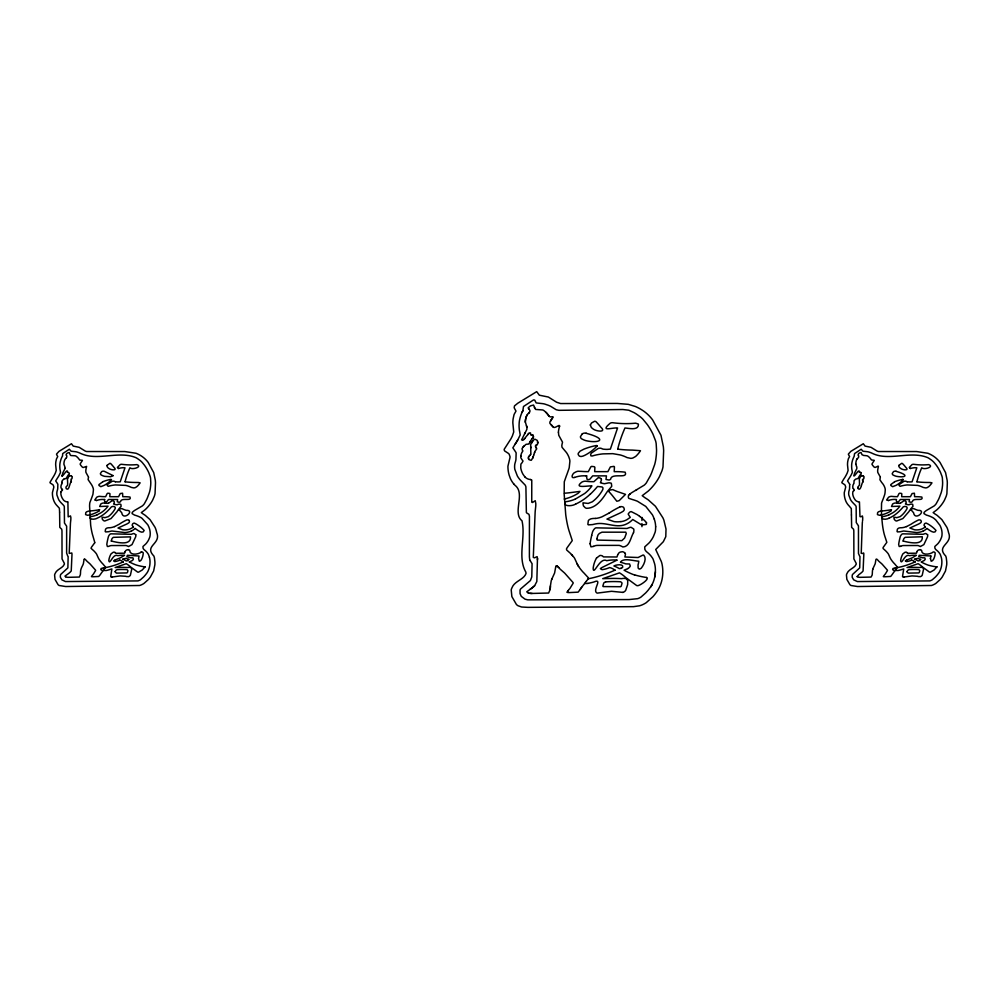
<?xml version="1.0" encoding="UTF-8"?>
<svg xmlns="http://www.w3.org/2000/svg" width="999" height="999" viewBox="0 0 999 999"><rect width="100%" height="100%" fill="white"/><g stroke="black" fill="none" stroke-linecap="round" stroke-linejoin="round"><path stroke-width="1.5" d="M564.16 493.943L565.721 514.647A123.476 123.476 0 0 0 567.395 524.425L567.782 526.173A66.646 66.646 0 0 0 569.218 531.343L572.265 540.584L567.907 546.628A20.879 20.879 0 0 1 567.207 547.564L566.52 548.838A2.135 2.135 0 0 0 566.608 549.675A1.886 1.886 0 0 0 566.82 550.137L569.33 552.385A21.341 21.341 0 0 1 570.404 553.359L573.95 557.305A11.001 11.001 0 0 1 574.637 558.341L577.484 564.522A21.491 21.491 0 0 0 578.583 566.433L579.682 568.019A53.596 53.596 0 0 0 581.618 570.491L582.604 571.628A21.454 21.454 0 0 0 583.853 572.889L588.324 577.747A1.498 1.498 0 0 1 588.274 578.433L588.174 578.683A5.495 5.495 0 0 1 587.687 579.482A20.517 20.517 0 0 1 587.112 580.269L586.388 581.193M530.481 479.52L531.768 480.119L531.743 502.147L532.479 502.534L535.252 500.686L535.801 503.646A35.252 35.252 0 0 1 535.726 506.418L535.352 509.877A51.748 51.748 0 0 0 535.139 512.212L533.291 557.355L534.39 557.867L537.112 556.63L537.487 558.503A35.265 35.265 0 0 1 537.437 559.79L536.825 581.543L534.602 585.764A40.21 40.21 0 0 1 530.869 588.786L526.735 591.833L528.508 592.956A4.233 4.233 0 0 0 529.195 593.169L530.144 593.331A19.418 19.418 0 0 0 532.13 593.443L548.613 593.031L550.137 589.497A47.115 47.115 0 0 0 550.324 587.449A39.923 39.923 0 0 0 550.399 585.963L551.211 580.831A27.96 27.96 0 0 1 551.935 578.871M528.384 457.729L528.434 458.166A4.183 4.183 0 0 0 528.696 459.028A3.347 3.347 0 0 0 529.058 459.677L531.043 460.314A1.461 1.461 0 0 0 531.431 460.114L532.792 457.829A31.493 31.493 0 0 0 533.316 456.393L533.703 455.244M528.933 408.978A5.732 5.732 0 0 1 529.657 410.015L529.957 410.814A1.374 1.374 0 0 1 529.957 411.201L529.383 412.387A7.655 7.655 0 0 1 528.471 413.424L528.109 413.761A4.958 4.958 0 0 0 527.597 414.348L527.297 414.785A10.852 10.852 0 0 0 525.924 417.794L525.611 419.218A23.439 23.439 0 0 0 525.312 421.915L526.548 426.049A6.194 6.194 0 0 1 526.86 427.147A6.506 6.506 0 0 1 526.923 428.534L526.885 428.983A3.684 3.684 0 0 1 526.748 429.595L523.976 435.139A19.018 19.018 0 0 1 523.488 436.076L521.603 439.847L522.589 440.334A4.333 4.333 0 0 0 523.226 440.022A3.297 3.297 0 0 0 523.863 439.51L525.062 438.062M855.756 464.011L856.43 466.108M558.429 432.267L558.753 435.277L562.474 442.07A2.273 2.273 0 0 1 562.437 442.607L562.075 444.118A25.3 25.3 0 0 0 561.813 445.791L562.037 447.302L566.358 452.447A18.594 18.594 0 0 1 567.557 454.32A24.438 24.438 0 0 1 568.856 457.005L569.592 459.215A10.365 10.365 0 0 1 569.88 461.388L569.243 467.495A15.335 15.335 0 0 1 568.968 468.606L566.982 474.238A71.778 71.778 0 0 1 566.358 475.836L564.285 481.768L564.16 493.231A132.892 132.892 0 0 0 568.831 492.832L580.007 491.396L578.046 493.369A43.906 43.906 0 0 1 564.223 499.063M655.669 526.785L655.556 529.895A16.321 16.321 0 0 1 655.132 532.217L653.446 536.475A33.929 33.929 0 0 1 651.91 539.185L650.249 541.558A18.294 18.294 0 0 1 648.139 543.793L644.742 546.865L644.842 549.313A9.478 9.478 0 0 0 645.267 550.124L645.429 550.387A6.806 6.806 0 0 0 646.44 551.635L648.264 553.171A20.255 20.255 0 0 1 649.462 554.295A27.073 27.073 0 0 1 651.198 556.243L652.597 558.216A10.277 10.277 0 0 1 653.234 559.515L654.532 563.498A23.939 23.939 0 0 1 655.044 565.809A27.897 27.897 0 0 1 655.369 571.853L655.332 572.714A34.266 34.266 0 0 1 654.695 577.135A30.719 30.719 0 0 1 653.196 582.142L652.21 584.353A22.727 22.727 0 0 1 651.086 586.326L648.139 590.197A68.519 68.519 0 0 1 645.604 593.006L640.933 597.115A13.636 13.636 0 0 1 637.624 598.676L629.095 599.562L527.734 599.85L524.999 599.15L521.291 596.378L520.067 593.656L520.042 590.172A4.283 4.283 0 0 1 520.579 588.985L530.419 580.544L531.78 576.947L532.08 563.711L529.732 559.952L529.395 556.793L529.433 516.233L528.946 514.323L526.91 513.086A1.249 1.249 0 0 1 526.373 512.45L525.899 486.95A5.719 5.719 0 0 0 525.099 485.002L520.629 480.407A18.731 18.731 0 0 1 519.393 478.983L518.593 477.922A30.095 30.095 0 0 1 517.345 475.961L514.81 469.305A17.283 17.283 0 0 1 514.597 466.758L514.66 465.247A11.651 11.651 0 0 1 514.972 463.399L515.571 461.313A13.774 13.774 0 0 0 515.934 459.44L516.146 452.947A8.579 8.579 0 0 0 515.671 452.023L512.862 447.827L515.709 443.244A87.462 87.462 0 0 0 517.682 440.097L520.192 435.002L519.717 431.918A19.543 19.543 0 0 1 519.318 429.77L519.13 427.597A38.761 38.761 0 0 1 519.068 425.174L519.18 422.802A25.512 25.512 0 0 1 519.58 419.942L520.079 417.857A42.37 42.37 0 0 1 521.178 414.448L522.077 412.262A16.146 16.146 0 0 1 522.839 410.839L523.501 406.506L533.503 399.937L534.715 400.087L536.163 402.922L542.445 403.621A18.856 18.856 0 0 1 544.642 404.033L548.289 405.269A49.088 49.088 0 0 1 550.686 406.331L556.218 409.74L558.903 410.327L622.852 409.515L628.808 410.214L634.19 412.699A52.285 52.285 0 0 1 636.575 414.16L640.297 416.845A32.88 32.88 0 0 1 642.994 419.305L647.34 424.6A65.222 65.222 0 0 1 652.996 434.228L655.594 440.921A23.914 23.914 0 0 1 656.168 443.606L656.555 450.099A67.27 67.27 0 0 1 656.318 455.182L655.881 458.878A46.99 46.99 0 0 1 654.607 464.71L651.673 472.752A139.198 139.198 0 0 1 650.299 475.874L646.303 482.954A18.182 18.182 0 0 1 644.255 485.139L632.067 492.47A18.794 18.794 0 0 0 629.82 494.13L628.708 495.242A1.936 1.936 0 0 0 628.446 495.791L628.359 496.253A3.796 3.796 0 0 0 628.359 497.24L628.533 497.889A1.386 1.386 0 0 0 628.895 498.376L632.642 499.612A40.21 40.21 0 0 1 634.84 500.287A54.908 54.908 0 0 1 637.462 501.261L645.766 506.418L652.372 514.76A35.727 35.727 0 0 1 653.421 516.945L654.27 519.105M930.381 558.441L931.18 561.238A3.347 3.347 0 0 0 932.854 560.252L933.64 559.14A15.135 15.135 0 0 0 935.189 552.847L934.202 552.022A1.261 1.261 0 0 0 933.64 551.91L932.879 552.147A9.515 9.515 0 0 1 932.142 552.759C928.308 554.782 921.515 555.069 921.577 550.399A2.61 2.61 0 0 0 920.079 549.625M67.295 471.915L67.657 472.34A2.248 2.248 0 0 0 68.257 472.352L69.206 473.101A8.117 8.117 0 0 1 69.368 473.838L69.206 474.325A2.348 2.348 0 0 0 68.169 475.087L67.27 476.573A20.417 20.417 0 0 0 66.771 477.46A8.204 8.204 0 0 0 66.359 478.409L65.609 478.683A9.915 9.915 0 0 0 65.122 478.596L63.899 479.058M862.549 520.816L862.599 520.454A19.031 19.031 0 0 0 862.686 519.33A22.79 22.79 0 0 0 862.699 517.557L862.399 515.959L861.388 516.495A10.927 10.927 0 0 1 861.051 516.783L859.977 516.595L859.44 501.923A5.782 5.782 0 0 1 855.381 500.162L854.42 498.751A12.213 12.213 0 0 1 852.696 493.818L852.834 491.845A1.961 1.961 0 0 1 853.121 491.346A2.335 2.335 0 0 1 853.571 490.909L853.72 490.809M862.462 521.59L862.412 522.002A34.253 34.253 0 0 0 862.274 523.551L861.263 552.41A6.169 6.169 0 0 1 861.101 553.171L862.387 553.558A7.268 7.268 0 0 0 862.874 553.296L863.623 552.971L863.823 553.783A19.568 19.568 0 0 1 863.785 555.044L863.086 570.816A2.61 2.61 0 0 1 862.761 571.366L862.112 572.052A27.685 27.685 0 0 1 858.94 574.575L857.017 576.623M64.985 468.319L64.96 468.456A2.485 2.485 0 0 1 64.823 468.993L63.986 470.629A21.816 21.816 0 0 0 63.424 471.715L63.237 472.127A22.852 22.852 0 0 1 62.937 472.739A12.587 12.587 0 0 1 62.712 473.151L62.013 476.011M67.333 471.715L67.345 471.64A1.561 1.561 0 0 0 67.32 471.016L66.733 470.954A11.563 11.563 0 0 0 65.534 472.227L63.549 474.725A16.059 16.059 0 0 1 63.199 475.174L62.962 475.424A2.485 2.485 0 0 1 62 476.011M859.165 471.778L859.44 472.327A2.385 2.385 0 0 0 860.164 472.34L860.688 472.427M558.391 432.267A26.474 26.474 0 0 1 559.153 427.759C561.238 421.753 554.745 429.807 552.897 426.773A16.696 16.696 0 0 0 552.435 426.186A21.578 21.578 0 0 0 551.436 425.037L550.074 423.613A1.449 1.449 0 0 1 549.862 423.101L549.862 422.415A2.423 2.423 0 0 1 550.062 421.815L551.685 419.255A19.418 19.418 0 0 1 552.297 418.419C555.456 415.134 549.912 418.156 548.963 416.121A23.189 23.189 0 0 0 545.941 412.325M88.499 477.485L88.299 478.296A16.021 16.021 0 0 0 88.087 479.582L90.909 483.753A14.386 14.386 0 0 1 92.732 487.012L93.157 488.186A7.018 7.018 0 0 1 93.419 489.91L92.994 493.956A10.477 10.477 0 0 1 92.745 494.93L91.508 498.414A47.515 47.515 0 0 1 91.084 499.475L89.947 502.372A6.369 6.369 0 0 0 89.723 503.396L89.598 505.094A50.325 50.325 0 0 0 89.585 506.356L90.672 525.162A81.731 81.731 0 0 0 91.783 531.643L91.908 532.217A45.242 45.242 0 0 0 92.982 536.213L94.843 542.682M880.344 477.485L880.256 477.834A8.067 8.067 0 0 0 880.144 478.296L880.107 478.471A15.659 15.659 0 0 0 879.907 479.72L881.68 482.442A41.896 41.896 0 0 1 882.354 483.254L882.754 483.753A12.6 12.6 0 0 1 883.728 485.227A15.609 15.609 0 0 1 884.714 487.312L885.002 488.186A7.018 7.018 0 0 1 885.264 489.91L885.052 492.657A25.3 25.3 0 0 1 884.927 493.456A11.376 11.376 0 0 1 884.664 494.68L883.353 498.414A47.515 47.515 0 0 1 882.929 499.475L881.792 502.372A6.369 6.369 0 0 0 881.555 503.396L881.455 508.941M591.658 535.476L592.482 532.18A9.515 9.515 0 0 1 594.805 528.471A4.508 4.508 0 0 1 595.978 527.847L627.035 528.471A22.59 22.59 0 0 1 628.408 527.947L630.032 527.422A2.473 2.473 0 0 1 631.156 527.347L633.728 529.008A6.069 6.069 0 0 1 633.466 532.679M568.818 589.785L569.018 589.522A45.117 45.117 0 0 1 570.054 588.249L573.164 583.204A1.961 1.961 0 0 0 573.089 582.579L564.835 573.289A46.878 46.878 0 0 0 563.011 571.653L560.414 569.38A15.909 15.909 0 0 1 559.702 568.656L558.566 567.382A9.74 9.74 0 0 0 557.055 566.021L555.931 566.333A5.207 5.207 0 0 0 555.706 566.995L554.595 573.026L552.622 577.36A23.939 23.939 0 0 0 551.76 579.32M872.801 569.318L872.614 570.004A7.63 7.63 0 0 0 872.452 570.928L872.364 572.377A28.884 28.884 0 0 1 872.164 575.012L871.078 577.072L860.276 577.322A11.788 11.788 0 0 1 858.628 577.197L858.328 577.147A2.81 2.81 0 0 1 857.879 576.997L857.317 576.748M532.954 440.709L534.403 439.41A1.386 1.386 0 0 1 535.139 439.273L537.3 440.434L537.587 441.708A11.164 11.164 0 0 0 537.624 442.132L537.674 442.732A4.108 4.108 0 0 1 537.662 443.231A5.594 5.594 0 0 1 537.487 444.218L536.638 445.054A3.696 3.696 0 0 1 536.213 445.129L535.489 445.666L535.976 447.664A2.935 2.935 0 0 1 536.363 447.939L536.713 448.851L534.865 451.523A10.265 10.265 0 0 1 534.69 452.197L533.791 454.97M861.375 485.664L861.063 486.6A18.044 18.044 0 0 1 860.576 487.912L859.639 489.16L858.391 488.948A2.46 2.46 0 0 1 857.816 487.662M861.438 485.477L861.825 484.29A10.077 10.077 0 0 0 862.087 483.379L862.786 482.055M125.1 551.685L125.574 550.849A3.034 3.034 0 0 1 127.023 549.862L128.222 549.7M617.732 554.707L618.681 553.196A4.508 4.508 0 0 1 620.317 552.072L622.452 551.71A3.934 3.934 0 0 1 624.675 552.822M916.907 551.76L917.419 550.849A3.034 3.034 0 0 1 918.868 549.862L920.067 549.7M125.075 551.76L124.588 553.196L115.984 553.284A2.148 2.148 0 0 1 115.022 552.497M617.644 554.969L616.957 556.992L603.521 556.905A3.134 3.134 0 0 1 602.522 555.931L600.961 555.469A3.559 3.559 0 0 0 599.812 555.556L596.515 558.054M916.77 552.172L916.433 553.196L907.829 553.284A2.148 2.148 0 0 1 906.867 552.497M60.989 491.845L60.864 493.818A12.213 12.213 0 0 0 62.587 498.738L63.586 500.124A5.619 5.619 0 0 0 67.47 501.923L67.595 501.923M528.446 457.292L528.521 457.092A4.82 4.82 0 0 1 528.933 456.381L530.432 454.745A7.592 7.592 0 0 0 530.619 454.37L530.669 454.245A3.009 3.009 0 0 0 530.856 453.633L530.669 444.88A1.898 1.898 0 0 1 530.819 444.318L531.505 443.081A17.12 17.12 0 0 0 531.893 442.37L532.567 441.158M145.13 566.833L142.195 570.029L138.511 572.165A2.797 2.797 0 0 1 137.65 572.102L130.444 566.833A24.463 24.463 0 0 0 126.261 563.698L115.16 567.532L122.303 567.357A109.915 109.915 0 0 1 127.76 567.532A5.794 5.794 0 0 1 130.557 567.507L131.256 568.106A1.773 1.773 0 0 1 131.718 569.28L130.382 575.224A3.447 3.447 0 0 1 128.521 576.648L126.174 576.51A1.636 1.636 0 0 1 125.837 576.286L120.18 575.923L112.3 576.985M936.975 566.833L934.04 570.029L930.356 572.165A2.797 2.797 0 0 1 929.482 572.102L922.289 566.833A24.463 24.463 0 0 0 918.106 563.698L907.005 567.532L914.147 567.357A109.915 109.915 0 0 1 919.592 567.532A5.794 5.794 0 0 1 922.402 567.507L923.101 568.106A1.773 1.773 0 0 1 923.563 569.28L922.227 575.224A3.447 3.447 0 0 1 920.354 576.648L918.019 576.51A1.636 1.636 0 0 1 917.681 576.286L912.025 575.923L904.145 576.985M84.303 559.115L84.84 559.115A6.444 6.444 0 0 1 86.039 560.202L86.413 560.614A12.837 12.837 0 0 0 87.15 561.401L88.874 562.899A31.031 31.031 0 0 1 90.085 563.985L95.542 570.129A1.299 1.299 0 0 1 95.592 570.541L93.544 573.888A29.87 29.87 0 0 0 92.857 574.725L92.457 575.224A19.543 19.543 0 0 1 92.095 575.686L91.446 576.648L92.195 576.735A29.895 29.895 0 0 0 93.756 576.723L98.776 576.46L100.225 574.737A24.176 24.176 0 0 1 101.211 573.289L105.632 567.195L102.672 563.711A14.523 14.523 0 0 1 101.636 562.649L101.423 562.4A33.716 33.716 0 0 1 99.663 560.139L99.188 559.44A14.373 14.373 0 0 1 98.302 557.879L96.716 554.358A7.38 7.38 0 0 0 96.116 553.396L95.192 552.297A32.305 32.305 0 0 0 94.018 551.036L93.769 550.786A14.123 14.123 0 0 0 93.057 550.149L91.396 548.651M633.528 532.704C630.519 537.474 629.894 546.728 622.864 546.977A14.623 14.623 0 0 0 619.18 545.379L598.039 545.392A9.678 9.678 0 0 0 593.431 546.391M67.645 478.434L67.607 478.521A1.274 1.274 0 0 0 67.47 478.983L67.52 480.282A22.752 22.752 0 0 1 67.582 481.256L67.645 483.341A24.201 24.201 0 0 1 67.657 483.991L67.62 484.652A2.06 2.06 0 0 1 67.47 485.177L67.433 485.264A3.222 3.222 0 0 1 67.07 485.889M859.49 478.434L859.452 478.521A1.274 1.274 0 0 0 859.302 478.983L859.365 480.282A22.752 22.752 0 0 1 859.427 481.256L859.49 483.341A24.201 24.201 0 0 1 859.49 483.991L859.452 484.652A2.06 2.06 0 0 1 859.315 485.177L859.277 485.264A3.222 3.222 0 0 1 858.915 485.889M61.601 484.153L61.389 484.627A7.105 7.105 0 0 0 61.039 485.814A5.969 5.969 0 0 0 60.964 487.5L61.626 488.786M853.446 484.153L853.221 484.627A7.105 7.105 0 0 0 852.884 485.814A5.969 5.969 0 0 0 852.809 487.5L853.183 488.561M531.893 442.37L531.805 442.545A19.705 19.705 0 0 1 531.406 443.256M533.478 436.8L533.241 437.874A3.272 3.272 0 0 0 531.78 439.023L529.757 442.332A12.388 12.388 0 0 0 528.995 444.018L526.348 444.28A1.274 1.274 0 0 0 525.849 444.48L524.25 445.929A16.159 16.159 0 0 0 523.026 447.115L521.99 448.726L522.564 450.524A1.911 1.911 0 0 1 522.602 451.036M68.619 476.673L68.282 477.31A11.339 11.339 0 0 1 68.019 477.797L67.82 478.134M859.664 478.134L859.864 477.797A11.339 11.339 0 0 0 860.127 477.31L860.464 476.673A3.084 3.084 0 0 1 861.063 476.024L861.3 475.811M586.226 581.393L581.643 587.337A36.613 36.613 0 0 0 580.332 589.235L578.259 592.007A1.486 1.486 0 0 1 577.809 592.17L569.83 592.557A41.721 41.721 0 0 1 568.031 592.557L566.908 592.257L568.431 590.284A29.533 29.533 0 0 1 567.869 590.971M550.961 420.354L550.524 421.029M581.643 587.337L581.156 588.011A32.243 32.243 0 0 0 580.157 589.535M857.179 458.903L857.279 458.778A3.284 3.284 0 0 1 857.617 458.391L857.779 458.241A4.933 4.933 0 0 0 858.603 457.267L858.69 455.994A3.496 3.496 0 0 0 858.029 455.069L858.603 453.596A14.96 14.96 0 0 1 859.527 452.972L861.063 452.51L861.75 454.046A6.069 6.069 0 0 0 861.975 454.707L863.91 455.532A27.66 27.66 0 0 1 864.747 455.519L867.032 455.794A4.183 4.183 0 0 1 868.031 456.243L869.217 457.217A15.297 15.297 0 0 1 871.428 459.94L874.275 460.327L873.626 461.463A12.85 12.85 0 0 0 873.213 462.025L872.189 463.611A1.573 1.573 0 0 0 871.99 464.335L872.789 465.571A10.052 10.052 0 0 1 873.188 465.996A13.362 13.362 0 0 1 874.025 466.995C875.224 469.093 879.595 463.536 878.158 467.644A17.12 17.12 0 0 0 877.646 470.904L877.721 472.052A2.522 2.522 0 0 0 877.896 472.627L880.369 477.122M525.536 437.437L527.722 434.665A25.612 25.612 0 0 1 528.746 433.491L530.457 432.854A2.348 2.348 0 0 1 530.494 433.791L531.068 434.865A3.546 3.546 0 0 0 531.855 434.865L532.942 435.177A1.673 1.673 0 0 1 533.166 435.576L533.304 436.001M61.826 483.816L62 483.553A1.361 1.361 0 0 0 62.1 482.717L62 482.38M853.67 483.816L853.845 483.553A1.361 1.361 0 0 0 853.945 482.717L854.12 480.619A11.139 11.139 0 0 1 855.169 479.57L855.281 479.483A10.102 10.102 0 0 0 855.656 479.145L858.203 478.409A8.204 8.204 0 0 1 858.703 477.297L858.79 477.122A26.086 26.086 0 0 1 859.103 476.573L859.527 475.874A14.036 14.036 0 0 1 859.864 475.324L860.027 475.099A2.16 2.16 0 0 1 860.963 474.35L861.188 473.738A3.909 3.909 0 0 0 860.788 472.377M66.434 486.438L66.371 486.513A3.072 3.072 0 0 0 66.046 487.062L65.971 487.674A2.46 2.46 0 0 0 66.471 488.873L67.795 489.16L68.719 487.912A18.044 18.044 0 0 0 69.218 486.6L69.98 484.29A10.077 10.077 0 0 0 70.242 483.379L70.941 482.055M858.278 486.438L858.216 486.513A3.072 3.072 0 0 0 857.891 487.062L857.804 487.674M69.655 475.611L71.116 475.924M861.5 475.611L862.961 475.924M65.934 458.241L66.021 458.154A4.97 4.97 0 0 0 66.683 457.367L66.846 455.994A3.621 3.621 0 0 0 66.059 454.957L66.546 453.758A14.56 14.56 0 0 1 67.682 452.972L69.218 452.51L69.918 454.046A6.069 6.069 0 0 0 70.13 454.707L70.804 455.532L75.187 455.794A4.183 4.183 0 0 1 76.199 456.243L77.373 457.217A15.684 15.684 0 0 1 79.658 460.064L82.43 460.327L81.781 461.463A17.957 17.957 0 0 0 81.006 462.574L80.307 463.711A1.561 1.561 0 0 0 80.157 464.223L80.944 465.571A12.625 12.625 0 0 1 82.18 466.995L83.092 467.544L86.626 466.383A10.015 10.015 0 0 1 86.513 466.845L86.314 467.644A17.12 17.12 0 0 0 85.802 470.904L85.877 472.052A2.522 2.522 0 0 0 86.051 472.627L88.524 477.122M582.305 433.803L580.469 436.613A2.173 2.173 0 0 0 580.556 437.475L581.206 438.561A20.629 20.629 0 0 0 585.889 440.634C598.463 443.656 609.24 439.448 586.176 433.279M854.02 490.584L854.257 489.822A1.773 1.773 0 0 0 853.683 488.986L853.396 488.736M94.668 542.819L92.12 546.328A16.621 16.621 0 0 1 91.546 547.09L91.221 547.689A1.374 1.374 0 0 0 91.259 548.351M69.468 475.811L69.218 476.024A3.084 3.084 0 0 0 68.581 476.648M63.636 479.308L63.436 479.483A11.139 11.139 0 0 0 62.275 480.619L61.863 482.08M616.932 560.164L602.971 567.032A13.536 13.536 0 0 0 600.337 568.631L602.072 569.68A29.446 29.446 0 0 0 609.665 567.557L611.251 568.044A18.631 18.631 0 0 1 615.084 570.229M863.111 481.855L863.223 481.156M71.204 481.893L71.379 481.156M98.826 511.076L99.65 509.677A92.37 92.37 0 0 1 88.686 511.088L86.788 511.725A3.259 3.259 0 0 0 85.739 512.799L85.602 514.597L87.612 515.284A29.883 29.883 0 0 0 98.864 511.126M890.671 511.076L891.495 509.677A92.37 92.37 0 0 1 880.531 511.088L878.633 511.725A3.259 3.259 0 0 0 877.584 512.799L877.447 514.597L879.457 515.284A29.883 29.883 0 0 0 890.708 511.126M593.456 546.441L590.933 546.84L590.122 543.806M608.99 513.149L601.922 516.845A23.889 23.889 0 0 1 595.329 518.481M635.814 490.409L636.525 490.047M114.635 526.623L119.318 524.175A54.545 54.545 0 0 1 126.686 519.967A2.922 2.922 0 0 1 129.008 520.342M906.48 526.623L911.15 524.175A54.545 54.545 0 0 1 918.531 519.967A2.922 2.922 0 0 1 920.853 520.342L921.29 521.478A1.511 1.511 0 0 1 921.128 522.227L920.728 522.777A19.493 19.493 0 0 1 918.418 524.125L909.852 528.021L914.497 529.77A15.147 15.147 0 0 0 919.043 529.732A11.788 11.788 0 0 0 925.211 526.923M141.034 552.147L141.796 551.91A1.261 1.261 0 0 1 142.37 552.022L143.244 552.847A15.135 15.135 0 0 1 141.708 559.09L141.009 560.252A3.347 3.347 0 0 1 139.348 561.251L138.536 558.441A10.727 10.727 0 0 0 139.011 555.993L127.373 555.294L126.898 556.693A25 25 0 0 1 130.382 557.754L132.929 557.829L133.404 559.14A3.409 3.409 0 0 1 131.743 560.839L129.308 561.938M900.599 546.366L899.2 546.478L898.663 544.467A51.411 51.411 0 0 1 899.699 538.961L900.224 536.763A6.294 6.294 0 0 1 901.76 534.315A3.034 3.034 0 0 1 902.759 533.828L923.101 534.315A14.948 14.948 0 0 1 924 533.966L925.086 533.616A1.661 1.661 0 0 1 925.973 533.603L927.534 534.665M97.003 514.897L101.086 512.687A25.312 25.312 0 0 0 108.042 506.156L99.663 506.505L100.799 503.996A5.132 5.132 0 0 1 103.846 502.997L104.795 503.146M575.287 499.125L584.752 493.444A37.313 37.313 0 0 0 591.932 485.926C588.136 485.502 573.151 488.898 581.78 482.167A7.592 7.592 0 0 1 585.164 481.181L588.923 481.555A71.428 71.428 0 0 0 592.494 481.68L593.893 481.693L598.501 477.46A14.86 14.86 0 0 1 600.799 478.509M888.848 514.897L892.931 512.687A25.312 25.312 0 0 0 899.887 506.156L891.508 506.505L892.644 503.996A5.132 5.132 0 0 1 895.678 502.997L896.64 503.146M627.797 568.618L624.088 570.204A67.17 67.17 0 0 0 634.602 575.024M115.335 559.84L118.956 558.441A49.063 49.063 0 0 0 120.392 557.792L124.575 555.294A23.164 23.164 0 0 0 117.82 555.694C112.962 552.909 109.765 565.884 108.791 560.539A18.157 18.157 0 0 1 111.051 553.883L113.237 552.247A2.385 2.385 0 0 1 114.248 552.222L115.022 552.497M907.167 559.84L910.788 558.441A49.063 49.063 0 0 0 912.237 557.792L916.408 555.294A23.164 23.164 0 0 0 909.652 555.694C904.807 552.909 901.61 565.884 900.636 560.539A18.157 18.157 0 0 1 902.884 553.883L905.082 552.247A2.385 2.385 0 0 1 906.093 552.222L906.867 552.497M102.747 481.793L98.988 484.552A1.561 1.561 0 0 0 98.963 485.439L100.787 486.688L104.346 485.289A28.696 28.696 0 0 0 111.476 479.67L111.001 479.345A46.728 46.728 0 0 0 102.722 481.73M894.58 481.793L890.833 484.552A1.561 1.561 0 0 0 890.808 485.439L892.631 486.688L896.19 485.289A28.696 28.696 0 0 0 903.321 479.67L902.759 479.345M533.179 437.899L533.241 437.874A3.534 3.534 0 0 0 531.743 438.998M575.786 503.883C573.226 506.206 562.187 507.055 565.409 501.773A34.603 34.603 0 0 0 575.274 499.1M889.172 518.044C887.474 519.58 880.169 520.142 882.304 516.645A22.902 22.902 0 0 0 888.835 514.872M621.128 568.319L619.343 568.618A33.254 33.254 0 0 0 613.898 565.971C615.908 564.66 623.888 563.673 622.714 567.22A3.934 3.934 0 0 1 620.866 568.406M118.456 468.494L117.407 467.445L120.167 464.61A3.609 3.609 0 0 1 121.628 464.298A66.696 66.696 0 0 0 136.9 464.622C142.919 466.595 132.33 470.254 129.882 467.794A83.342 83.342 0 0 0 125.075 481.78M910.301 468.494L909.252 467.445L912.012 464.61A3.609 3.609 0 0 1 913.473 464.298A66.696 66.696 0 0 0 928.745 464.622C934.752 466.595 924.162 470.254 921.727 467.794A83.342 83.342 0 0 0 916.92 481.78M96.628 500.549L94.768 500.024L96.666 497.302A5.432 5.432 0 0 1 99.463 496.366L99.8 496.353A32.742 32.742 0 0 0 104.258 496.653L105.632 496.703L107.118 493.681A2.772 2.772 0 0 1 107.867 493.206L109.553 493.431A1.249 1.249 0 0 1 109.977 493.856L109.828 496.703L118.569 496.703L120.23 493.556L122.565 493.206L122.777 496.703L124.525 496.703A42.358 42.358 0 0 1 129.995 497.052C132.23 501.823 121.029 497.14 120.554 501.585A2.947 2.947 0 0 1 119.118 502.297L117.245 501.735L117.62 499.5L108.529 499.5L106.856 501.56A2.81 2.81 0 0 1 105.944 501.948L104.895 501.948A3.671 3.671 0 0 1 104.608 499.488M574.725 477.46C570.042 479.07 572.439 472.964 575.199 472.29A8.042 8.042 0 0 1 577.984 471.253L581.668 471.403A63.786 63.786 0 0 0 586.238 471.615L588.324 471.653L590.834 466.87A4.121 4.121 0 0 1 591.708 466.371L594.255 466.708A1.898 1.898 0 0 1 594.88 467.357L594.667 471.653L607.879 471.653L610.389 466.895L613.898 466.371A1.786 1.786 0 0 1 614.447 466.87L614.21 471.653L616.858 471.653A63.998 63.998 0 0 1 625.137 472.177C628.433 479.42 611.438 472.29 610.601 479.258A4.383 4.383 0 0 1 609.053 480.032L605.993 479.47L606.443 475.874L592.694 475.874L589.909 479.145A4.158 4.158 0 0 1 588.798 479.582L587.212 479.582L586.725 477.834A4.308 4.308 0 0 1 586.875 475.874L586.051 475.824M888.473 500.549L886.6 500.024L888.511 497.302A5.432 5.432 0 0 1 891.295 496.366L891.645 496.353A32.742 32.742 0 0 0 896.091 496.653L897.477 496.703L898.963 493.681A2.772 2.772 0 0 1 899.712 493.206L901.398 493.431A1.249 1.249 0 0 1 901.822 493.856L901.672 496.703L910.414 496.703L912.075 493.556L914.397 493.206L914.609 496.703L916.358 496.703A42.358 42.358 0 0 1 921.84 497.052C924.075 501.823 912.861 497.14 912.399 501.585A2.947 2.947 0 0 1 910.963 502.297L909.09 501.735L909.465 499.5L900.374 499.5L898.688 501.56A2.81 2.81 0 0 1 897.789 501.948L896.74 501.948A3.671 3.671 0 0 1 896.453 499.488A18.419 18.419 0 0 0 888.448 500.487M622.889 592.395L611.55 591.296L598.251 592.981A2.023 2.023 0 0 1 596.853 592.969C592.107 590.284 603.271 577.934 594.005 581.942A88.899 88.899 0 0 1 592.045 582.492L587.899 583.416M103.496 567.882L101.074 568.531L100.812 569.63A4.346 4.346 0 0 0 102.21 570.429L106.256 570.516A43.856 43.856 0 0 0 109.39 569.692L111.888 568.931L110.677 576.635A1.611 1.611 0 0 0 112.325 577.06M895.341 567.882L892.919 568.531L892.644 569.63A4.346 4.346 0 0 0 894.043 570.429L898.101 570.516A43.856 43.856 0 0 0 901.235 569.692L903.733 568.931L902.509 576.635A1.611 1.611 0 0 0 904.17 577.06M71.291 475.911L72.028 476.511M863.124 475.911L863.86 476.511M595.329 518.406L594.517 518.431A13.586 13.586 0 0 0 590.634 518.943L589.31 519.655A4.196 4.196 0 0 0 588.336 520.679L587.849 524.4A2.01 2.01 0 0 0 588.461 524.862L592.607 524.587A93.594 93.594 0 0 1 595.441 523.938C605.918 521.565 616.82 529.245 627.072 523.726A20.005 20.005 0 0 0 632.729 519.492L641.645 524.937L646.116 524.475A1.461 1.461 0 0 0 646.49 523.826L646.453 522.664M900.236 503.346L904.207 500.549A9.84 9.84 0 0 1 905.731 501.236L906.031 501.673A1.424 1.424 0 0 1 906.193 502.297L905.469 504.045A13.524 13.524 0 0 0 909.078 504.807L909.527 504.507A4.058 4.058 0 0 1 912.699 504.383L912.986 506.306L911.325 508.191A39.56 39.56 0 0 0 908.815 511.75L902.834 518.581L896.652 521.003A2.722 2.722 0 0 1 895.466 520.616L894.292 519.443A6.568 6.568 0 0 1 893.955 517.345L895.504 517.407A25.962 25.962 0 0 1 896.64 517.694L900.149 516.645A25.25 25.25 0 0 0 907.055 508.578C908.178 505.944 903.121 505.694 902.397 507.879A63.137 63.137 0 0 1 898.663 511.738A34.103 34.103 0 0 1 889.197 518.106M108.391 503.346L112.375 500.549A9.84 9.84 0 0 1 113.886 501.236L114.186 501.673A1.424 1.424 0 0 1 114.348 502.297L113.624 504.045A13.524 13.524 0 0 0 117.233 504.807L117.682 504.507A4.058 4.058 0 0 1 120.854 504.383L121.141 506.306L119.48 508.191A39.56 39.56 0 0 0 116.983 511.75L111.001 518.581L104.808 521.003A2.722 2.722 0 0 1 103.621 520.616L102.447 519.443A6.568 6.568 0 0 1 102.11 517.345L103.671 517.407A25.962 25.962 0 0 1 104.795 517.694L108.304 516.645A25.25 25.25 0 0 0 115.21 508.578C116.309 505.956 111.289 505.681 110.552 507.879A63.137 63.137 0 0 1 106.818 511.738A34.103 34.103 0 0 1 97.365 518.106C95.629 519.505 88.337 520.167 90.459 516.645A22.902 22.902 0 0 0 96.99 514.872M646.553 577.447C649.987 578.783 640.659 585.102 637.999 585.664A4.233 4.233 0 0 1 636.688 585.551L625.799 577.597A36.963 36.963 0 0 0 619.492 572.852L602.722 578.658L613.511 578.396A166.046 166.046 0 0 1 621.74 578.658A8.741 8.741 0 0 1 625.986 578.608L627.285 579.845A2.585 2.585 0 0 1 627.722 581.306L627.647 584.602L625.724 590.284A5.22 5.22 0 0 1 622.901 592.419M67.895 501.935L68.169 516.883L70.492 515.921L70.867 517.557A21.716 21.716 0 0 1 70.754 520.454L70.567 522.002A34.253 34.253 0 0 0 70.43 523.551L69.206 553.434L71.791 552.971L71.978 553.983A21.454 21.454 0 0 1 71.953 555.044L71.241 570.816A2.61 2.61 0 0 1 70.917 571.366L70.28 572.052A27.685 27.685 0 0 1 67.108 574.575L64.972 576.123L65.472 576.748M896.053 471.303C909.902 475.249 905.618 477.922 896.528 476.348A13.774 13.774 0 0 1 892.756 474.8L892.332 474.075A1.436 1.436 0 0 1 892.269 473.501L893.481 471.653A3.472 3.472 0 0 1 896.066 471.266M528.234 592.832L528.096 592.769A14.723 14.723 0 0 0 527.647 592.582M65.759 576.873L65.859 576.923A3.434 3.434 0 0 0 66.483 577.147L66.945 577.222A12.363 12.363 0 0 0 68.431 577.322L79.346 577.047L80.357 574.712A29.608 29.608 0 0 0 80.532 572.377L80.582 571.228A7.717 7.717 0 0 1 80.769 570.004L80.956 569.318A16.995 16.995 0 0 1 82.005 566.67L82.455 565.796A22.59 22.59 0 0 0 82.805 565.084L83.229 564.06A7.018 7.018 0 0 0 83.441 563.286L83.766 561.238A21.454 21.454 0 0 1 83.916 560.327L83.991 559.964A3.684 3.684 0 0 1 84.228 559.29M624.737 552.759L625.474 554.083L624.887 556.992L638.111 557.517L642.969 555.057A1.911 1.911 0 0 1 643.818 555.219C646.927 558.491 643.856 564.934 641.321 568.094A4.883 4.883 0 0 1 639.248 569.155L638.149 568.094L638.036 564.922A16.209 16.209 0 0 0 638.748 561.213C632.929 560.814 623.126 557.517 620.441 562.275A37.762 37.762 0 0 1 625.711 563.873L629.57 563.998L630.282 565.971A5.145 5.145 0 0 1 627.772 568.543M907.179 481.793L906.318 481.381A3.422 3.422 0 0 0 903.795 481.431L899.737 484.128A5.819 5.819 0 0 0 898.988 485.289L900.037 486.338A37.325 37.325 0 0 1 907.154 484.94L917.656 485.402A23.926 23.926 0 0 1 923.113 487.387L925.536 487.899A4.72 4.72 0 0 0 927.384 487.5L928.745 486.625A19.505 19.505 0 0 0 931.98 482.829L930.169 482.505A26.336 26.336 0 0 0 929.332 482.492L926.76 482.467A90.946 90.946 0 0 1 916.97 481.818M115.335 481.793L114.473 481.381A3.422 3.422 0 0 0 111.95 481.431L107.892 484.128A5.819 5.819 0 0 0 107.143 485.289L108.192 486.338A37.325 37.325 0 0 1 115.31 484.94L125.812 485.402A23.926 23.926 0 0 1 131.269 487.387L133.691 487.899A4.72 4.72 0 0 0 135.539 487.5L136.9 486.625A19.505 19.505 0 0 0 140.147 482.829L138.324 482.505A26.336 26.336 0 0 0 137.487 482.492L134.915 482.467A90.946 90.946 0 0 1 125.125 481.818M862.861 480.856L862.524 480.144M535.976 447.664L536.038 447.702A4.545 4.545 0 0 1 536.451 448.002M71.029 480.856L71.066 479.145A2.198 2.198 0 0 0 71.616 479.045L71.978 478.546A3.359 3.359 0 0 0 72.103 477.46L72.078 477.16M930.868 555.993L919.217 555.294L918.73 556.693A25 25 0 0 1 922.227 557.754L924.774 557.829L925.249 559.14A3.409 3.409 0 0 1 923.588 560.839L921.153 561.938A44.456 44.456 0 0 0 928.108 565.122A55.17 55.17 0 0 0 936.962 566.895M925.249 526.972L923.95 525.212L924.55 523.788A2.373 2.373 0 0 1 926.21 523.114L928.121 524.075A41.021 41.021 0 0 1 931.418 526.286A27.16 27.16 0 0 1 935.976 530.444C934.877 534.815 928.883 529.782 926.872 528.371A13.237 13.237 0 0 1 923.126 531.168M133.404 526.972L132.105 525.212L132.705 523.788A2.373 2.373 0 0 1 134.365 523.114L136.276 524.075A41.021 41.021 0 0 1 139.585 526.286A27.16 27.16 0 0 1 144.143 530.444C143.032 534.815 137.038 529.782 135.027 528.371A13.237 13.237 0 0 1 131.281 531.168M135.689 534.665L134.141 533.603A1.661 1.661 0 0 0 133.242 533.616L132.293 533.928A14.948 14.948 0 0 0 131.256 534.315L110.914 533.828A3.034 3.034 0 0 0 109.915 534.315A6.294 6.294 0 0 0 108.379 536.763L107.842 538.948A51.411 51.411 0 0 0 106.806 544.455L107.368 546.478L108.754 546.366A6.319 6.319 0 0 1 112.063 545.541L126.061 545.516A9.678 9.678 0 0 1 128.496 546.565L132.018 544.605L135.552 537.112A4.021 4.021 0 0 0 135.752 534.652M600.786 478.521L601.248 479.145A2.123 2.123 0 0 1 601.473 479.857L600.411 482.742A24.775 24.775 0 0 0 604.42 483.728L607.192 483.179A5.844 5.844 0 0 1 610.277 482.967L611.326 483.279L611.75 486.163A1.761 1.761 0 0 1 611.438 486.688L607.442 491.383A76.648 76.648 0 0 0 605.444 494.38C601.198 500.824 595.117 508.266 586.7 508.316A4.083 4.083 0 0 1 585.289 507.779L583.516 505.993A9.928 9.928 0 0 1 583.004 502.834L588.186 503.434L592.357 501.773A38.149 38.149 0 0 0 602.797 489.597L603.009 487.899L602.135 486.975L597.564 486.451L595.766 488.523A95.38 95.38 0 0 1 590.109 494.38M524.812 476.81L523.014 474.275A18.569 18.569 0 0 1 520.741 467.807L520.891 464.31A2.91 2.91 0 0 1 521.203 463.711A3.397 3.397 0 0 1 521.878 462.999L523.001 461.126A2.772 2.772 0 0 0 522.177 459.99L520.841 457.754A9.291 9.291 0 0 1 520.841 455.981M129.021 520.329L129.445 521.478A1.511 1.511 0 0 1 129.283 522.227L128.883 522.777A19.493 19.493 0 0 1 126.573 524.125L118.007 528.021L122.652 529.77A15.147 15.147 0 0 0 127.198 529.732A11.788 11.788 0 0 0 133.367 526.923M849.687 484.315L849.562 488.623A9.116 9.116 0 0 1 849.312 489.86L848.913 491.233A7.717 7.717 0 0 0 848.713 492.457L848.675 493.469A11.439 11.439 0 0 0 848.813 495.142L850.486 499.562A19.918 19.918 0 0 0 851.31 500.849L851.585 501.211A12.5 12.5 0 0 0 852.659 502.497L855.619 505.544A3.784 3.784 0 0 1 856.155 506.83L856.268 522.564L858.466 525.849L858.478 553.533L859.677 556.181A1.773 1.773 0 0 1 859.977 556.618L859.714 567.882L852.634 574.375A2.835 2.835 0 0 0 852.272 575.162L852.172 576.585A6.993 6.993 0 0 0 852.284 577.459L853.683 579.832L857.367 581.555L929.707 580.906A9.116 9.116 0 0 0 932.304 579.757L935.389 577.035A44.543 44.543 0 0 0 937.449 574.712L938.748 573.026A15.172 15.172 0 0 0 939.759 571.303L939.984 570.841A20.991 20.991 0 0 0 941.832 563.036A17.582 17.582 0 0 0 941.22 557.167L940.446 554.857A6.806 6.806 0 0 0 940.022 554.008L939.097 552.697A17.92 17.92 0 0 0 937.949 551.411A13.412 13.412 0 0 0 937.149 550.661L935.938 549.65A5.132 5.132 0 0 1 934.889 548.101L934.814 546.49L937.062 544.455A12.113 12.113 0 0 0 938.461 542.981L939.572 541.408A22.465 22.465 0 0 0 940.583 539.61L941.545 537.325A10.889 10.889 0 0 0 941.982 535.252L942.069 533.728A17.395 17.395 0 0 0 940.771 527.16L940.559 526.685A23.651 23.651 0 0 0 939.872 525.237L935.863 520.054A56.731 56.731 0 0 0 934.802 519.105L933.815 518.281A10.952 10.952 0 0 0 932.666 517.532L930.581 516.533A35.927 35.927 0 0 0 928.271 515.659A27.135 27.135 0 0 0 926.41 515.097L923.975 513.636A2.51 2.51 0 0 1 923.975 512.986L924.038 512.687A1.286 1.286 0 0 1 924.212 512.312L924.637 511.863A16.733 16.733 0 0 1 924.949 511.588A12.65 12.65 0 0 1 926.772 510.264L934.127 505.956A12.188 12.188 0 0 0 936.163 503.771L938.498 499.5A92.145 92.145 0 0 0 939.41 497.44L941.12 492.869A31.306 31.306 0 0 0 942.194 488.249L942.482 485.801A44.53 44.53 0 0 0 942.631 482.442L942.382 478.134A15.834 15.834 0 0 0 942.007 476.361L940.596 472.602A42.507 42.507 0 0 0 936.138 464.997L934.09 462.5A22.215 22.215 0 0 0 931.405 460.039L929.42 458.641A34.615 34.615 0 0 0 927.834 457.679C910.564 450.387 889.272 461.413 872.552 453.471A32.492 32.492 0 0 0 870.978 452.759L869.03 452.072A12.625 12.625 0 0 0 867.107 451.673L862.949 451.211L861.188 449.238L854.57 453.583L854.133 456.443A10.689 10.689 0 0 0 853.621 457.392L853.183 458.429A27.522 27.522 0 0 0 852.297 461.101L852.072 462.013A17.208 17.208 0 0 0 851.66 464.872L851.648 465.397A24.975 24.975 0 0 0 851.71 468.044L851.797 468.981A13.374 13.374 0 0 0 852.135 470.679L852.372 472.44L851.023 475.274A57.73 57.73 0 0 1 849.1 478.346L847.514 480.931L849.025 483.141A6.906 6.906 0 0 1 849.699 484.315M856.518 466.333L856.555 466.421A4.321 4.321 0 0 1 856.842 468.319L856.805 468.456A2.485 2.485 0 0 1 856.667 468.993L855.594 471.066A22.203 22.203 0 0 0 855.169 471.928L854.882 472.539A12.587 12.587 0 0 1 854.557 473.151L853.845 476.011A2.797 2.797 0 0 0 854.282 475.824A2.323 2.323 0 0 0 854.882 475.349A12.288 12.288 0 0 0 855.394 474.725L857.354 472.215A13.374 13.374 0 0 1 858.316 471.153L859.152 470.966A1.523 1.523 0 0 1 859.202 471.578M529.033 409.091A3.759 3.759 0 0 0 528.721 408.766L528.146 407.942L529.595 406.531A23.277 23.277 0 0 1 530.656 405.806L533.541 405.045L535.551 409.428L542.657 409.965A6.219 6.219 0 0 1 543.856 410.539L545.953 412.325A23.814 23.814 0 0 1 549.088 416.296M149.463 557.504L148.601 554.857A6.806 6.806 0 0 0 148.177 554.008L147.253 552.697A17.92 17.92 0 0 0 146.104 551.411A13.412 13.412 0 0 0 145.305 550.661L144.268 549.8A4.62 4.62 0 0 1 143.319 548.651A6.281 6.281 0 0 1 143.044 548.114L142.969 546.49L145.23 544.455A12.113 12.113 0 0 0 146.616 542.981L147.727 541.408A22.465 22.465 0 0 0 148.739 539.61L149.7 537.325A10.889 10.889 0 0 0 150.137 535.252L150.225 533.728A17.27 17.27 0 0 0 149.113 527.634L148.726 526.685A23.152 23.152 0 0 0 147.765 524.75L141.97 518.281A10.952 10.952 0 0 0 140.822 517.532L138.749 516.533A35.927 35.927 0 0 0 136.426 515.659A27.135 27.135 0 0 0 134.565 515.097L132.13 513.636A2.51 2.51 0 0 1 132.13 512.986L132.193 512.687A1.286 1.286 0 0 1 132.368 512.312L132.792 511.863A13.674 13.674 0 0 1 134.927 510.252L142.283 505.956A12.188 12.188 0 0 0 144.331 503.771L146.666 499.5A92.145 92.145 0 0 0 147.565 497.44L149.276 492.869A31.306 31.306 0 0 0 150.35 488.249L150.637 485.801A44.53 44.53 0 0 0 150.799 482.442L150.549 478.134A15.834 15.834 0 0 0 150.162 476.361L148.751 472.602A42.507 42.507 0 0 0 144.293 464.997L142.245 462.5A22.003 22.003 0 0 0 140.035 460.414L137.575 458.641A34.615 34.615 0 0 0 135.989 457.679C118.706 450.399 97.44 461.363 80.719 453.471A32.492 32.492 0 0 0 79.133 452.759L77.185 452.072A12.625 12.625 0 0 0 75.262 451.673L71.104 451.211L69.343 449.238L62.725 453.583L62.487 456.118A12.4 12.4 0 0 0 61.776 457.38L61.176 458.841A28.047 28.047 0 0 0 60.452 461.101L60.227 462.013A17.208 17.208 0 0 0 59.828 464.872L59.803 465.397A24.975 24.975 0 0 0 59.865 468.044L59.952 468.981A12.937 12.937 0 0 0 60.215 470.404L60.527 472.44L58.866 475.824A59.191 59.191 0 0 1 57.268 478.346L55.682 480.931L57.18 483.141A6.906 6.906 0 0 1 57.855 484.315L57.717 488.623A9.116 9.116 0 0 1 57.467 489.86L57.068 491.233A7.717 7.717 0 0 0 56.868 492.457L56.831 492.944A11.339 11.339 0 0 0 56.968 495.142L58.641 499.562A19.918 19.918 0 0 0 59.478 500.849L59.74 501.211A12.5 12.5 0 0 0 60.827 502.497L63.786 505.544A3.784 3.784 0 0 1 64.311 506.83L64.473 523.064L66.646 526.211L66.621 553.059L67.732 556.068A1.798 1.798 0 0 1 68.144 556.618L67.87 567.882L60.789 574.375A2.835 2.835 0 0 0 60.44 575.162L60.327 576.585A6.993 6.993 0 0 0 60.452 577.459L61.838 579.832L65.522 581.555L137.862 580.906A9.116 9.116 0 0 0 140.459 579.757L143.544 577.035A44.543 44.543 0 0 0 145.604 574.712L146.903 573.026A15.172 15.172 0 0 0 147.914 571.303L148.152 570.841A20.991 20.991 0 0 0 149.987 563.036A17.557 17.557 0 0 0 149.475 557.504M905.419 560.889L906.58 561.588A19.493 19.493 0 0 0 911.6 560.189M62.438 489.91L61.876 490.809A2.66 2.66 0 0 0 60.939 491.808M863.91 477.16L863.935 477.46A3.359 3.359 0 0 1 863.81 478.546L863.561 478.983A2.198 2.198 0 0 1 862.911 479.145L862.512 479.857M535.514 446.353L535.526 446.503A10.552 10.552 0 0 0 535.564 446.903M881.468 509.39L881.493 514.098A46.366 46.366 0 0 0 881.568 515.909L882.429 524.475A81.306 81.306 0 0 0 883.74 532.217A46.903 46.903 0 0 0 884.827 536.226L886.837 542.332L883.953 546.328A13.824 13.824 0 0 1 883.491 546.952L883.066 547.689A1.349 1.349 0 0 0 883.241 548.651L884.902 550.149A14.123 14.123 0 0 1 885.614 550.786L886.338 551.535A37.6 37.6 0 0 1 887.037 552.297L887.961 553.396A7.38 7.38 0 0 1 888.561 554.358L890.146 557.879A14.373 14.373 0 0 0 891.033 559.452L891.757 560.489A34.478 34.478 0 0 0 893.268 562.4L893.481 562.649A14.523 14.523 0 0 0 894.517 563.711L897.477 567.195L893.044 573.289A24.238 24.238 0 0 0 892.182 574.537L890.721 576.423L885.601 576.723A29.895 29.895 0 0 1 884.04 576.735L883.291 576.648L883.94 575.686A19.543 19.543 0 0 0 884.302 575.224L884.702 574.725A29.87 29.87 0 0 1 885.376 573.888L887.437 570.541A1.299 1.299 0 0 0 887.387 570.129L882.242 564.273A32.78 32.78 0 0 0 880.718 562.887L879.932 562.225A23.739 23.739 0 0 1 878.995 561.401A10.527 10.527 0 0 1 878.533 560.914L877.884 560.189A6.194 6.194 0 0 0 876.61 559.053L876.098 559.228A4.296 4.296 0 0 0 875.873 559.815L875.286 563.286A7.018 7.018 0 0 1 875.062 564.06L874.063 566.233A18.606 18.606 0 0 0 872.776 569.318M641.945 517.407L641.945 520.504M641.945 523.588L641.945 526.685M590.084 543.793A77.66 77.66 0 0 1 591.695 535.489M596.503 558.041A27.423 27.423 0 0 0 593.169 568.094C593.269 576.898 599.825 556.63 606.718 560.689A34.99 34.99 0 0 1 616.945 560.077M615.059 570.104A119.655 119.655 0 0 1 588.199 578.796M587.887 583.391A12.35 12.35 0 0 1 584.627 583.428M646.553 577.497A88.199 88.199 0 0 1 634.652 574.9M605.869 581.88A104.645 104.645 0 0 1 620.666 581.78L621.728 582.642A1.761 1.761 0 0 1 622.027 583.279L621.266 586.063A2.06 2.06 0 0 1 620.591 586.713L603.196 586.588A1.436 1.436 0 0 1 602.834 586.113L603.733 583.091A3.934 3.934 0 0 1 605.581 581.905M617.769 449.163A137.387 137.387 0 0 0 632.567 450.112L640.496 450.711A29.471 29.471 0 0 1 635.601 456.481L632.966 457.954A7.093 7.093 0 0 1 630.719 458.354L627.06 457.579A35.852 35.852 0 0 0 620.254 454.957L612.787 453.658L602.959 453.883A56.394 56.394 0 0 0 592.195 455.994L590.921 455.869L590.621 454.408A8.654 8.654 0 0 1 591.42 453.084L598.189 448.476A5.007 5.007 0 0 1 601.036 448.301L602.984 449.125A36.863 36.863 0 0 0 607.117 449.4L610.377 449.125L617.569 427.984C612.1 427.397 599.45 432.33 610.277 423.164A5.457 5.457 0 0 1 612.487 422.702A100.762 100.762 0 0 0 635.564 423.189L638.074 423.901A1.461 1.461 0 0 1 638.436 424.425C638.561 430.794 628.883 428.259 624.962 427.984A125.899 125.899 0 0 0 617.707 449.113M582.305 433.816A5.245 5.245 0 0 1 586.188 433.216M590.047 494.305A51.523 51.523 0 0 1 575.836 503.983M574.7 477.385A27.373 27.373 0 0 1 586.051 475.886M609.003 513.161A82.405 82.405 0 0 1 620.129 506.793M620.117 506.743A4.408 4.408 0 0 1 623.638 507.355L624.3 509.09A2.26 2.26 0 0 1 624.163 509.989L623.451 511.038A29.458 29.458 0 0 1 619.967 513.074L606.942 519.093L614.048 521.603A22.877 22.877 0 0 0 620.903 521.553M639.585 516.371A41.034 41.034 0 0 1 646.503 522.627M639.622 516.321A80.345 80.345 0 0 0 637.225 514.635L631.218 511.6A3.434 3.434 0 0 0 629.62 512.237L628.371 513.686A1.823 1.823 0 0 0 628.271 514.298L630.282 517.382L626.885 519.705A16.096 16.096 0 0 1 620.916 521.628M513.936 484.14A23.139 23.139 0 0 1 510.314 478.359L509.115 475.012A30.832 30.832 0 0 1 507.929 466.196L509.977 457.604A3.559 3.559 0 0 0 510.014 456.655L509.24 454.358A3.909 3.909 0 0 0 508.341 453.346L504.757 451.024A2.46 2.46 0 0 1 504.245 449.987A1.873 1.873 0 0 1 504.233 449.238L510.951 438.786A81.843 81.843 0 0 0 512.437 435.801L513.723 431.968L512.837 422.852A36.276 36.276 0 0 1 513.111 418.906L513.998 414.81A8.067 8.067 0 0 1 514.547 413.623L515.996 411.113L514.972 409.253A4.92 4.92 0 0 1 514.685 408.791A5.332 5.332 0 0 1 514.185 407.53L514.51 405.869L517.832 403.196L536.713 391.645L539.335 395.192L548.364 397.04L556.593 402.222L560.626 403.546L617.307 403.446L628.284 404.333L635.389 406.493A46.116 46.116 0 0 1 640.197 408.891L642.594 410.364A39.136 39.136 0 0 1 644.892 412.013A40.534 40.534 0 0 1 650.037 416.745A39.336 39.336 0 0 1 652.609 419.88L660.963 435.264L663.361 446.74A174.912 174.912 0 0 1 663.648 450.649L662.999 466.92A32.792 32.792 0 0 1 661.837 471.141L659.39 476.748A49.176 49.176 0 0 1 656.206 481.98L655.344 483.191A54.558 54.558 0 0 1 648.264 491.058L642.207 495.691L645.079 497.814A66.696 66.696 0 0 1 648.326 499.925L655.431 506.281L662.837 517.719A27.06 27.06 0 0 1 663.923 520.292L666.008 529.033L665.784 536.688L663.336 541.695L655.706 549.5L661.201 561.251A24.625 24.625 0 0 1 662.087 564.298C664.023 574.1 662.15 584.802 656.018 592.832A47.79 47.79 0 0 1 652.909 596.715L646.278 602.647A24.55 24.55 0 0 1 639.585 605.794L633.491 606.655L527.897 607.355L521.615 607.017L518.094 605.769A8.054 8.054 0 0 1 516.396 604.445L511.863 596.59L511.213 589.922A9.253 9.253 0 0 1 512.012 587.699C514.448 581.068 523.838 579.657 526.011 573.538A7.63 7.63 0 0 0 525.811 572.065C517.257 557.067 525.874 537.412 521.99 520.791C512.025 512.762 525.824 493.568 514.985 485.277A21.766 21.766 0 0 1 513.936 484.14M522.077 412.262A16.633 16.633 0 0 1 523.001 410.577M652.21 584.353A22.927 22.927 0 0 1 650.674 586.95M655.381 571.853A34.003 34.003 0 0 1 654.695 577.135M654.27 519.105A26.124 26.124 0 0 1 655.669 526.785M629.358 494.555A25.275 25.275 0 0 1 630.107 493.893M525.299 422.265A22.94 22.94 0 0 1 525.611 419.218M526.448 425.774A7.53 7.53 0 0 1 526.91 427.36M527.734 434.677A21.816 21.816 0 0 1 529.033 433.191M533.266 435.876A13.224 13.224 0 0 1 533.503 436.913M529.895 442.07A39.411 39.411 0 0 1 530.369 441.246M523.026 447.115A17.383 17.383 0 0 1 524.425 445.779M522.602 450.861A2.16 2.16 0 0 1 522.465 451.66L522.152 452.185A3.009 3.009 0 0 0 521.803 452.684L521.478 453.409A10.877 10.877 0 0 0 521.041 454.807L520.954 455.207A8.454 8.454 0 0 0 520.816 456.368M530.681 479.545A8.479 8.479 0 0 1 524.762 476.785M550.399 585.963A44.718 44.718 0 0 1 550.137 589.497M532.492 441.271A2.797 2.797 0 0 1 533.054 440.621M530.756 446.84A32.842 32.842 0 0 1 530.831 447.927M530.619 454.37A6.269 6.269 0 0 1 530.294 454.982M528.771 459.203A4.108 4.108 0 0 1 528.434 458.166M534.69 452.197A21.066 21.066 0 0 1 534.477 452.897M536.75 445.03A3.821 3.821 0 0 1 536.113 445.129M534.602 407.979A9.628 9.628 0 0 1 534.365 407.217M552.897 426.773A20.18 20.18 0 0 0 551.423 425.037A15.185 15.185 0 0 0 551.023 424.625M537.587 441.558A11.576 11.576 0 0 0 537.612 441.995L537.637 442.282A12.975 12.975 0 0 1 537.662 442.582M537.662 442.582A4.321 4.321 0 0 1 537.662 443.231M533.316 456.393A27.248 27.248 0 0 1 532.579 458.379M528.521 457.092A4.633 4.633 0 0 1 529.02 456.268M532.08 442.008A17.757 17.757 0 0 1 532.33 441.533M530.157 560.614A1.673 1.673 0 0 1 529.82 560.152M517.682 440.097A89.423 89.423 0 0 1 515.259 443.931M559.577 425.999A18.656 18.656 0 0 1 559.44 426.548M551.123 420.092A35.877 35.877 0 0 1 551.685 419.255M578.583 566.433A21.703 21.703 0 0 1 577.247 564.06M571.515 554.495A56.806 56.806 0 0 1 572.552 555.631M557.055 566.021A10.052 10.052 0 0 1 558.728 567.569M555.694 566.982A6.481 6.481 0 0 1 556.031 566.108M532.13 593.431A18.681 18.681 0 0 1 529.882 593.294M534.615 585.776A42.745 42.745 0 0 1 530.119 589.31M537.487 558.191A32.405 32.405 0 0 1 537.437 559.79M532.892 435.102A1.711 1.711 0 0 1 533.191 435.664M531.855 434.865A3.397 3.397 0 0 1 530.956 434.852M524.75 438.449A24.263 24.263 0 0 1 524.213 439.123M524.562 433.903A27.248 27.248 0 0 1 525.049 432.929M525.836 418.144A10.689 10.689 0 0 1 526.51 416.183A11.201 11.201 0 0 1 527.297 414.785M529.495 412.225A7.505 7.505 0 0 1 528.471 413.424M65.697 458.466A3.284 3.284 0 0 0 65.434 458.778L65.235 459.053A7.368 7.368 0 0 0 64.211 461.513L64.161 461.75A14.436 14.436 0 0 0 63.911 464.235L64.673 466.333A4.658 4.658 0 0 1 65.022 468.319M61.601 488.823A2.423 2.423 0 0 1 62.525 489.872M118.456 468.519A21.703 21.703 0 0 1 122.815 467.707L124.987 467.794L120.23 481.793A18.144 18.144 0 0 1 115.347 481.718M108.391 503.321A37.213 37.213 0 0 1 104.795 503.171M96.603 500.487A18.419 18.419 0 0 1 104.67 499.55M114.61 526.56A14.935 14.935 0 0 1 109.74 527.747A8.991 8.991 0 0 0 107.155 528.009L106.481 528.346A2.822 2.822 0 0 0 105.519 529.358L105.207 531.48A1.336 1.336 0 0 0 105.719 531.918L108.466 531.743A48.476 48.476 0 0 1 111.9 531.006L124.85 532.567A18.844 18.844 0 0 0 131.244 531.093M115.322 559.827A8.966 8.966 0 0 0 113.586 560.901L114.735 561.588A19.493 19.493 0 0 0 119.755 560.189M119.78 560.127A10.602 10.602 0 0 1 123.314 561.987M123.314 561.85A77.497 77.497 0 0 1 103.521 567.981M145.13 566.895A55.17 55.17 0 0 1 136.301 565.034A44.456 44.456 0 0 1 129.333 561.9M141.034 552.147A9.515 9.515 0 0 1 140.297 552.759C136.463 554.782 129.683 555.069 129.733 550.399A2.61 2.61 0 0 0 128.234 549.625M855.856 464.011A10.302 10.302 0 0 1 857.017 458.828M910.301 468.519A21.703 21.703 0 0 1 914.647 467.707L916.832 467.794L912.075 481.793A18.144 18.144 0 0 1 907.192 481.718M894.567 481.73A46.728 46.728 0 0 1 902.771 479.408M900.236 503.321A37.213 37.213 0 0 1 896.64 503.171M900.574 546.328A6.319 6.319 0 0 1 903.908 545.541L917.894 545.516A9.678 9.678 0 0 1 920.341 546.565L923.863 544.605L927.397 537.112A4.021 4.021 0 0 0 927.584 534.652M906.455 526.56A14.935 14.935 0 0 1 901.573 527.747A8.991 8.991 0 0 0 899 528.009L898.326 528.346A2.822 2.822 0 0 0 897.352 529.358L897.052 531.48A1.336 1.336 0 0 0 897.564 531.918L900.311 531.743A48.476 48.476 0 0 1 903.745 531.006L916.695 532.567A18.844 18.844 0 0 0 923.088 531.093M905.431 560.901A8.966 8.966 0 0 1 907.167 559.827M911.625 560.127A10.602 10.602 0 0 1 915.159 561.987M915.159 561.85A77.497 77.497 0 0 1 895.366 567.981M930.856 555.993A10.727 10.727 0 0 1 930.394 558.441M59.603 512.137L59.79 527.372L61.726 529.233L61.975 530.869L62.038 558.928L64.248 563.174A5.045 5.045 0 0 1 64.386 564.148C62.925 568.194 56.743 569.13 55.12 573.526A6.119 6.119 0 0 0 54.595 574.999L55.02 579.408L58.017 584.602A5.332 5.332 0 0 0 59.141 585.489L65.634 586.525L139.56 585.501A16.259 16.259 0 0 0 143.993 583.416L148.389 579.495A31.631 31.631 0 0 0 150.437 576.923L153.646 570.966L154.87 564.76A30.195 30.195 0 0 0 154.907 561.95L154.458 558.029A16.309 16.309 0 0 0 153.871 556.018C143.644 545.516 161.526 544.205 156.693 532.567A34.765 34.765 0 0 0 156.231 530.644L155.881 529.47A18.119 18.119 0 0 0 154.957 527.197L150.05 519.63L145.355 515.422A44.156 44.156 0 0 0 143.194 514.023L141.296 512.612L144.768 510.027A35.677 35.677 0 0 0 150.562 503.533A32.555 32.555 0 0 0 152.672 500.074L154.296 496.366A21.703 21.703 0 0 0 155.057 493.568L155.494 482.804A115.784 115.784 0 0 0 155.307 480.219L153.721 472.614L148.189 462.437A26.449 26.449 0 0 0 141.546 456.131L140.772 455.631A30.157 30.157 0 0 0 136.014 453.259L124.813 451.548L86.688 451.523A6.444 6.444 0 0 1 85.102 450.986L79.171 447.315L73.202 446.091L71.466 443.743L58.966 451.386L56.518 454.095A3.422 3.422 0 0 0 57.08 455.394L57.755 456.518L56.918 458.079A5.407 5.407 0 0 0 56.431 459.078L55.844 461.788A23.764 23.764 0 0 0 55.669 464.947L56.244 470.429L55.395 472.977A53.509 53.509 0 0 1 54.033 475.649L49.975 482.367A1.623 1.623 0 0 0 50.312 483.054L52.685 484.577A2.585 2.585 0 0 1 53.284 485.252L53.796 486.775A2.373 2.373 0 0 1 53.721 487.624L52.423 492.632A20.067 20.067 0 0 0 53.571 500.037L53.996 501.148A15.322 15.322 0 0 0 56.394 504.97A14.411 14.411 0 0 0 57.08 505.719L59.378 508.241L59.603 512.137M851.435 514.96L851.635 527.372L853.571 529.233L853.82 530.869L853.883 558.928L856.093 563.174A5.045 5.045 0 0 1 856.23 564.148C854.782 568.194 848.576 569.13 846.952 573.526A6.119 6.119 0 0 0 846.44 574.999L846.865 579.408L849.862 584.602A5.332 5.332 0 0 0 850.986 585.489L857.479 586.525L931.405 585.501A16.259 16.259 0 0 0 935.838 583.416L940.234 579.495A31.631 31.631 0 0 0 942.282 576.923L945.491 570.966L946.715 564.76A30.195 30.195 0 0 0 946.752 561.95L946.303 558.029A16.309 16.309 0 0 0 945.716 556.018C935.476 545.516 953.371 544.205 948.538 532.567A34.765 34.765 0 0 0 948.063 530.644L947.527 528.896A17.907 17.907 0 0 0 946.802 527.197L941.895 519.63L937.199 515.422A44.156 44.156 0 0 0 935.039 514.023L933.141 512.612L936.612 510.027A35.677 35.677 0 0 0 942.407 503.533A32.555 32.555 0 0 0 944.517 500.074L946.14 496.366A21.703 21.703 0 0 0 946.902 493.568L947.327 482.804A115.784 115.784 0 0 0 947.139 480.219L945.566 472.614L940.034 462.437A26.449 26.449 0 0 0 933.391 456.131L932.604 455.631A30.157 30.157 0 0 0 927.859 453.259L916.657 451.548L878.533 451.523A6.444 6.444 0 0 1 876.947 450.986L871.016 447.315L865.047 446.091L863.311 443.743L850.811 451.386L848.363 454.095A3.422 3.422 0 0 0 848.925 455.394L849.6 456.518L848.763 458.079A5.407 5.407 0 0 0 848.276 459.078L847.689 461.788A23.764 23.764 0 0 0 847.514 464.947L848.089 470.429L847.239 472.977A53.509 53.509 0 0 1 845.878 475.649L845.092 477.035A21.266 21.266 0 0 1 843.93 478.783L841.82 482.367A1.623 1.623 0 0 0 842.157 483.054L844.53 484.577A2.585 2.585 0 0 1 845.129 485.252L845.641 486.775A2.373 2.373 0 0 1 845.566 487.624L844.267 492.632A20.18 20.18 0 0 0 845.229 499.488L845.841 501.148A15.322 15.322 0 0 0 847.901 504.557A14.411 14.411 0 0 0 848.925 505.719L851.31 508.566L851.435 514.96M111.301 541.046C115.434 541.957 131.194 546.478 130.519 536.863L113.386 537.337A4.121 4.121 0 0 0 111.726 539.31L111.301 541.046M596.89 538.648L597.19 540.097L621.853 540.634L624.612 538.024L626.273 533.603L625.774 532.18L601.997 532.18L599.7 533.266A6.081 6.081 0 0 0 597.877 535.289L596.89 538.648M903.146 541.046C907.204 542.045 923.376 546.403 922.264 536.763L905.219 537.337A4.121 4.121 0 0 0 903.571 539.31L903.146 541.046M115.135 571.728L116.346 573.114L126.873 572.927A1.386 1.386 0 0 0 127.51 572.327L127.934 570.591L127.035 569.63A69.268 69.268 0 0 0 117.245 569.667A2.685 2.685 0 0 0 115.709 570.616L115.135 571.728M590.322 424.95L591.321 427.46A10.277 10.277 0 0 0 592.607 428.559C595.104 431.306 607.529 433.129 600.674 427.01A73.339 73.339 0 0 0 595.953 421.628L595.491 421.428A2.298 2.298 0 0 0 594.542 421.303L591.545 422.977L590.322 424.95M906.98 571.728L908.191 573.114L918.718 572.927A1.386 1.386 0 0 0 919.342 572.327L919.779 570.591L918.88 569.63A69.268 69.268 0 0 0 909.09 569.667A2.685 2.685 0 0 0 907.554 570.616L906.98 571.728M113.124 475.624L110.589 476.748L104.683 476.348A13.774 13.774 0 0 1 100.924 474.8L100.487 474.075A1.436 1.436 0 0 1 100.437 473.501L101.648 471.653A3.472 3.472 0 0 1 104.221 471.266L113.124 475.624M597.215 445.829L597.202 445.891A43.344 43.344 0 0 1 586.413 454.458C584.165 455.669 579.532 458.329 578.259 454.632A2.36 2.36 0 0 1 578.284 453.296L580.057 451.161L583.953 449.125A70.592 70.592 0 0 1 596.328 445.517L597.215 445.829M119.343 509.777L119.306 509.989A56.506 56.506 0 0 1 121.766 512.799C123.089 521.466 135.564 509.927 126.186 510.339A29.383 29.383 0 0 1 121.878 508.591L119.917 508.866A1.361 1.361 0 0 0 119.555 509.253L119.343 509.777M609.04 491.408L608.978 491.733A85.377 85.377 0 0 1 612.687 495.966L616.845 501.248L619.155 500.661L625.524 494.368L619.368 492.257A44.393 44.393 0 0 1 612.862 489.622L609.902 490.022A2.048 2.048 0 0 0 609.365 490.609L609.04 491.408M911.188 509.777L911.15 509.989A56.506 56.506 0 0 1 913.598 512.799C914.934 521.466 927.409 509.927 918.019 510.339A29.383 29.383 0 0 1 913.723 508.591L911.762 508.866A1.361 1.361 0 0 0 911.4 509.253L911.188 509.777M128.759 559.403L128.521 559.815A2.672 2.672 0 0 1 126.985 560.801L126.161 560.889A22.015 22.015 0 0 0 122.565 559.14L126.011 558.354L128.759 559.403M920.603 559.403L920.366 559.815A2.672 2.672 0 0 1 918.83 560.801L918.006 560.889A22.015 22.015 0 0 0 914.41 559.14L917.856 558.354L920.603 559.403M107.055 465.397L106.993 465.596A1.498 1.498 0 0 0 106.968 466.183L107.617 467.445A6.906 6.906 0 0 0 108.779 468.394C110.514 470.079 118.282 471.053 113.811 467.145A48.551 48.551 0 0 0 110.689 463.586L110.527 463.524A1.536 1.536 0 0 0 109.753 463.374L107.055 465.397M898.9 465.397L898.838 465.596A1.498 1.498 0 0 0 898.8 466.183L899.462 467.445A6.906 6.906 0 0 0 900.623 468.394C902.347 470.079 910.126 471.053 905.656 467.145A48.551 48.551 0 0 0 902.522 463.586L902.372 463.524A1.536 1.536 0 0 0 901.597 463.374L898.9 465.397"/></g></svg>
